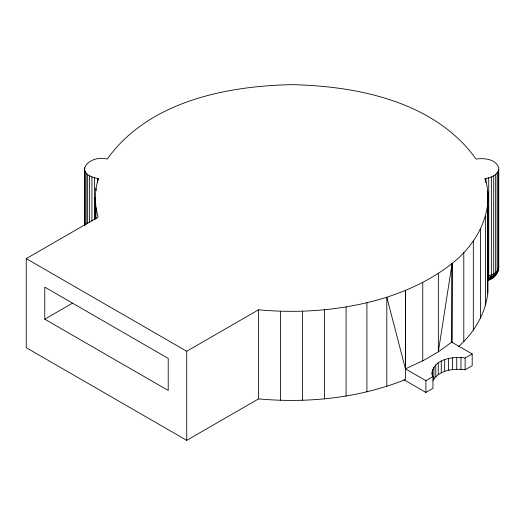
<?xml version="1.0" encoding="UTF-8"?>
<svg xmlns="http://www.w3.org/2000/svg" width="525" height="525" viewBox="0 0 525 525"><rect width="100%" height="100%" fill="white"/><g stroke="black" fill="none" stroke-linecap="round" stroke-linejoin="round"><path stroke-width="0.79" d="M487.771 280.376C493.316 278.493 498.323 273.656 498.75 267.566L498.75 167.81C495.784 158.937 484.05 157.861 476.096 159.082C435.087 101.765 358.017 86.067 291.651 84.65C225.291 86.067 148.221 101.765 107.212 159.082C89.112 154.232 71.827 173.893 98.182 178.533L98.182 180.167M497.293 271.943L498.094 270.578L498.094 268.885M452.084 342.727L452.084 263.445C432.764 278.854 410.189 289.537 386.813 297.229L405.438 368.852L422.75 360.859L438.342 351.829L451.73 342.129L452.084 263.445C477.146 243.869 495.252 210.604 485.126 178.533C490.508 177.739 497.293 175.501 498.75 169.568M95.255 219.089L95.255 197.84L96.003 188.147L98.182 178.533M494.865 276.052L497.588 272.245L498.218 269.292L498.218 171.294M498.75 265.808L498.094 270.578M452.084 263.445L438.342 351.829L438.342 273.433M497.182 172.948L497.182 270.946C497.09 275.94 491.971 279.011 487.659 280.212L488.46 278.526L488.736 275.822L488.736 177.824M458.522 346.585C473.99 332.798 485.494 313.871 487.784 293.035L487.784 203.949M432.068 374.876C431.944 359.087 453.009 356.101 465.13 358.011L472.192 353.942L472.192 365.695L465.13 369.771C453.908 368.347 439.281 369.79 432.961 380.494M496.808 273.532L497.136 272.475M498.75 267.566C497.575 272.711 492.01 275.152 487.305 276.124M492.47 278.001C494.609 277.075 495.685 274.706 495.659 272.468L495.659 174.471M498.061 270.815C495.948 274.785 491.452 276.714 487.252 277.581M496.584 273.833L493.238 276.59L488.46 278.526M488.775 279.818L491.19 278.375M494.465 276.439L490.534 278.703L488.119 279.51M489.136 279.923L490.993 277.679L491.374 274.942L491.374 176.945M432.068 371.739L432.167 374.187L432.954 376.589L425.9 380.664L405.438 368.852L405.503 290.43L405.438 379.542C359.041 398.068 308.096 403.423 258.543 398.888L186.729 440.35L26.25 347.701L26.25 258.615L98.07 217.153L95.944 207.532L95.255 197.84M44.769 319.193L168.21 390.462L168.21 358.391L44.769 287.123L44.769 319.193L72.424 303.227M26.25 258.615L186.729 351.264L258.543 309.803C301.58 313.786 345.476 310.118 386.813 297.229L386.813 386.315M403.974 379.765L425.9 392.424L432.954 388.349L432.954 376.589M489.845 279.3C492.522 279.09 493.802 276.202 493.703 273.814L493.703 175.816M451.73 342.129L472.192 353.942M487.784 293.035L487.692 191.198M485.874 178.421L485.874 182.51M485.395 216.628L485.395 305.714M485.126 178.533L485.126 180.167M480.552 229.071L480.552 318.163M473.32 241.119L473.32 330.212M465.13 358.011L465.13 369.771M463.792 252.63L463.792 341.716M460.97 357.558L460.97 369.318M456.73 357.499L456.73 369.259M452.537 357.833L452.537 369.593M448.488 358.555L448.488 370.315M444.695 359.645L444.695 371.405M441.256 361.075L441.256 372.835M438.257 362.801L438.257 374.561M435.783 364.79L435.783 376.55M433.899 366.982L433.899 378.742M432.646 369.318L432.646 376.373M425.9 380.664L425.9 392.424M422.75 282.463L422.75 360.859M366.916 302.767L366.916 391.86M346.067 306.987L346.067 396.073M324.535 309.822L324.535 398.915M302.584 311.246L302.584 400.339M280.494 311.24L280.494 400.332M258.543 309.803L258.543 398.888M186.729 351.264L186.729 440.35M97.427 178.421L97.427 182.51M96.003 188.147L96.003 190.601M95.944 207.532L95.944 218.971M94.572 177.824L94.572 219.47M91.934 176.945L91.934 221.045M89.604 175.816L89.604 222.364M87.649 174.471L87.649 223.466M86.126 172.948L86.126 224.398M85.083 171.294L85.083 225.199M84.558 167.81L84.558 225.789"/></g></svg>
